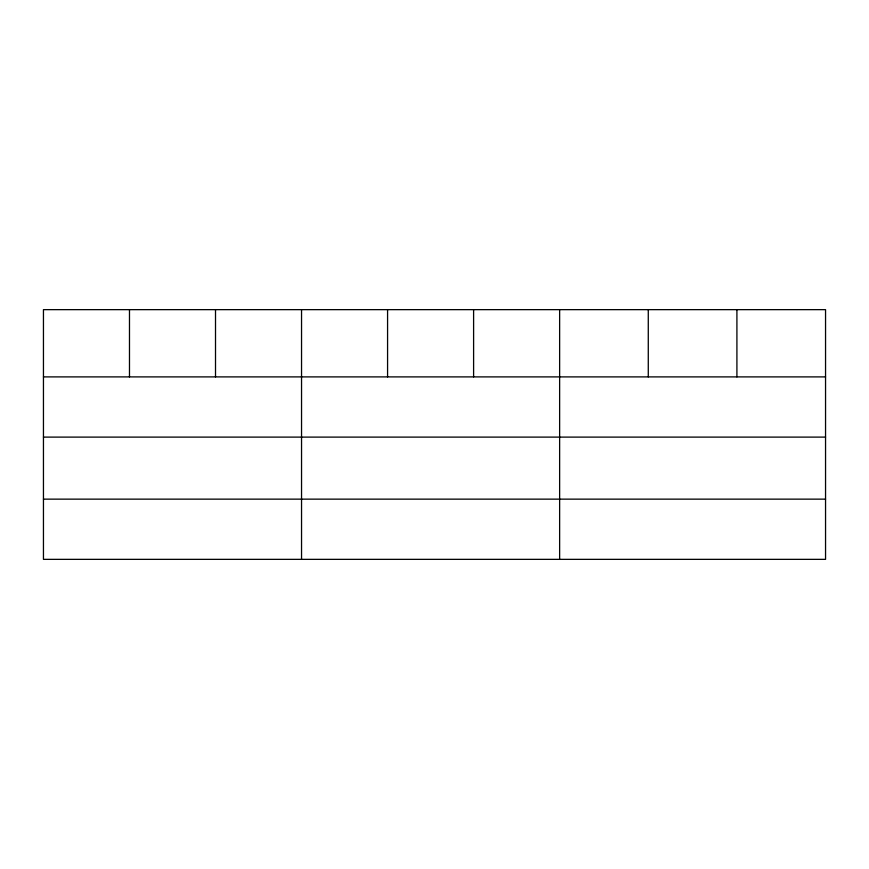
<?xml version="1.0" encoding="UTF-8"?>
<svg xmlns="http://www.w3.org/2000/svg" width="869" height="869" viewBox="0 0 869 869"><rect width="100%" height="100%" fill="white"/><g stroke="black" fill="none" stroke-linecap="round" stroke-linejoin="round"><path stroke-width="1.3" d="M825.55 437.107L825.55 309.646L43.45 309.646L43.45 559.354L825.55 559.354L825.55 437.107L43.45 437.107M43.45 376.896L825.55 376.896M43.45 499.143L825.55 499.143M736.912 309.646L736.912 376.896M648.274 309.646L648.274 376.896M559.636 309.646L559.636 559.354M473.605 309.646L473.605 376.896M387.574 309.646L387.574 376.896M301.543 309.646L301.543 559.354M215.512 309.646L215.512 376.896M129.481 309.646L129.481 376.896"/></g></svg>
